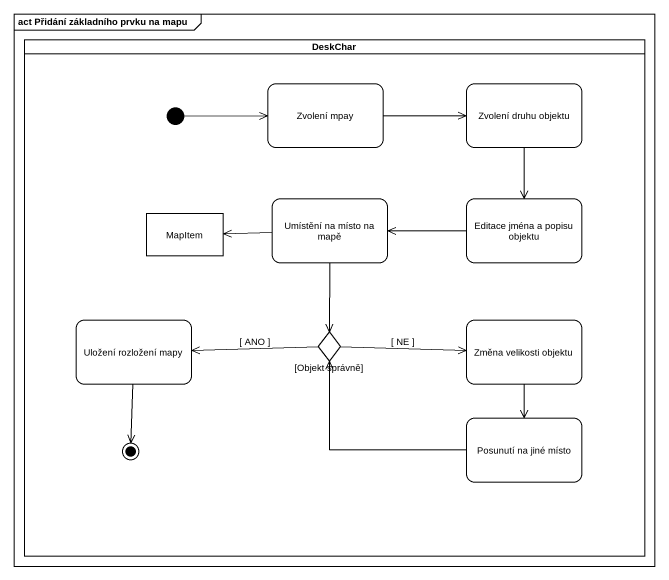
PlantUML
@startuml
mainframe act Přidání základního prvku na mapu
hide empty description
state DeskChar <<partition>> {
  state "Zvolení mpay" as Zvolení_mpay
  state "Zvolení druhu objektu" as Zvolení_druhu_objektu
  state MapItem <<object>>
  state "Umístění na místo na mapě" as Umístění_na_místo_na_mapě
  state "Editace jména a popisu objektu" as Editace_jména_a_popisu
  state "Uložení rozložení mapy" as Uložení_rozložení_mapy
  state "[Objekt správně]" as Objekt_správně <<choice>>
  state "Změna velikosti objektu" as Změna_velikosti_objektu
  state "Posunutí na jiné místo" as Posunutí_na_jiné_místo
  [*] -right-> Zvolení_mpay
  Uložení_rozložení_mapy --> [*]
}
Zvolení_mpay -right-> Zvolení_druhu_objektu
Zvolení_druhu_objektu --> Editace_jména_a_popisu
Umístění_na_místo_na_mapě -left-> MapItem
Umístění_na_místo_na_mapě --> Objekt_správně
Editace_jména_a_popisu -left-> Umístění_na_místo_na_mapě
Objekt_správně -left-> Uložení_rozložení_mapy : [ ANO ]
Objekt_správně -right-> Změna_velikosti_objektu : [ NE ]
Změna_velikosti_objektu --> Posunutí_na_jiné_místo
Posunutí_na_jiné_místo -left-> Objekt_správně
@enduml
